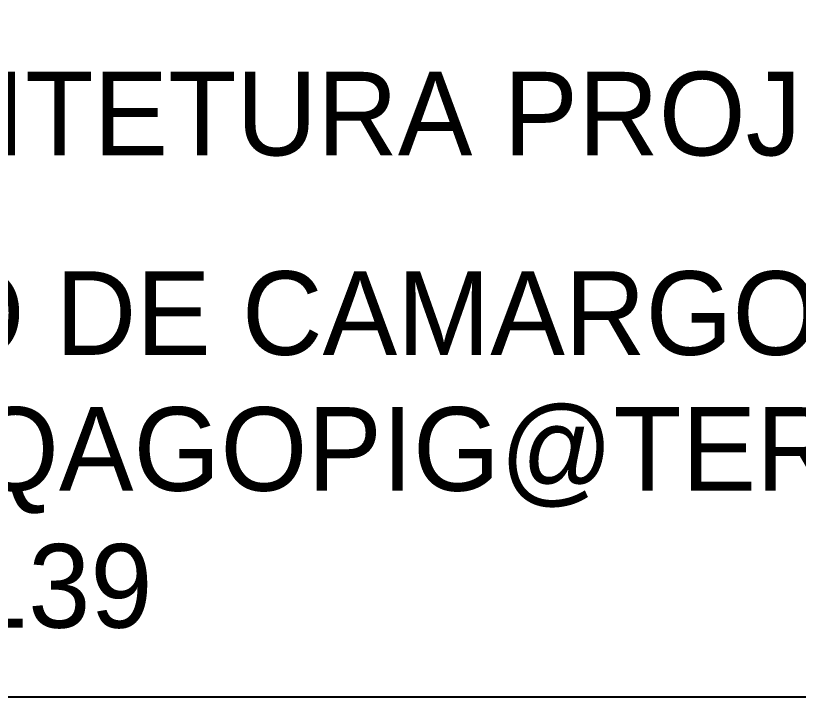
# Model space of a CAD drawing. Header units: millimetres. Extents: x -92.48 to -85.63, y 284.88 to 287.63.
# Drawn here: x -90.866 to -89.285, y 284.883 to 286.259 of the extents above; entities that cross this region are included whole.
import ezdxf

# ---------------------------------------------------------------- set-up
doc = ezdxf.new("R2010")
doc.units = ezdxf.units.MM
doc.header["$LTSCALE"] = 0.1
doc.styles.get("Standard").update_dxf_attribs({"font": 'stylu.ttf'})

msp = doc.modelspace()

# ---------------------------------------------------------------- linework, layer by layer
msp.add_lwpolyline([(-92.4836, 287.6346), (-85.6293, 287.6346), (-85.6293, 284.8835), (-92.4836, 284.8835)], close=True)

# ---------------------------------------------------------------- texts
for s, p in [('ARQUITETURA PROJETOS E CONSTRUÇÕES', (-91.5607, 285.977)), ('R. DIONÍZIO DE CAMARGO, 72 B - OSASCO-SP', (-92.1389, 285.5745)), ('E-MAIL: ARQAGOPIG@TERRA.COM.BR', (-92.1449, 285.3003)), ('TEL.3681-8139     ', (-92.1449, 285.024))]:
    msp.add_text(s, height=0.16875).set_placement(p)

doc.saveas('drawing.dxf')
